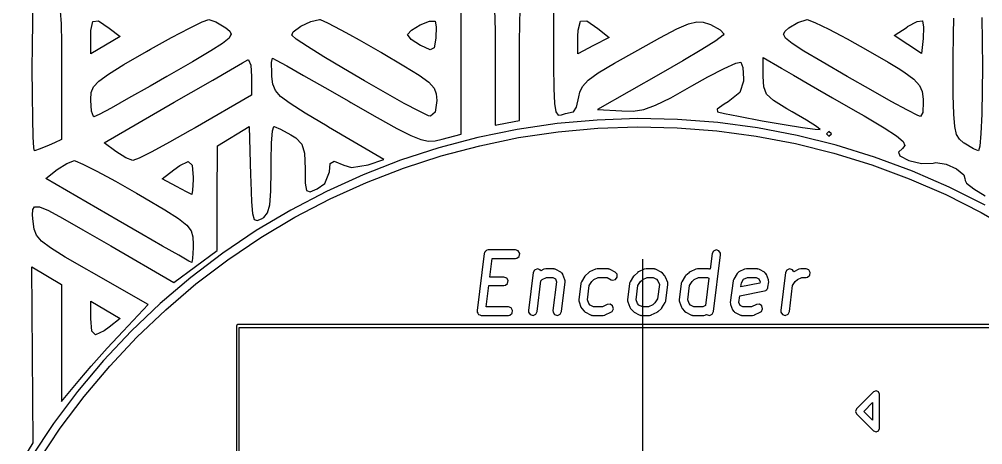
# Model space of a CAD drawing. Header units: millimetres. Extents: x 48 to 497, y 27 to 150.
# Drawn here: x 65.42 to 82.33, y 66.93 to 74.41 of the extents above; entities that cross this region are included whole.
import ezdxf

# ---------------------------------------------------------------- set-up
doc = ezdxf.new("R2010")
doc.units = ezdxf.units.MM
doc.layers.add('BLACK', color=20, linetype='Continuous')

msp = doc.modelspace()

# ---------------------------------------------------------------- linework, layer by layer
at = {"layer": 'BLACK', "linetype": 'Continuous'}
for p, q in [((73.173, 72.386), (73.173, 74.741)), ((65.655, 74.357), (65.665, 74.697)), ((73.76, 74.578), (73.769, 74.21)), ((74.205, 74.371), (74.216, 74.701)), ((74.798, 74.708), (74.798, 73.691)), ((66.138, 74.549), (66.153, 74.324)), ((70.535, 74.366), (70.691, 74.403)), ((70.691, 74.403), (70.701, 74.401)), ((81.813, 74.135), (81.822, 74.425)), ((82.314, 74.436), (82.321, 74.025)), ((65.649, 73.93), (65.655, 74.357)), ((66.153, 74.324), (66.159, 73.988)), ((66.675, 74.207), (66.709, 74.365)), ((66.709, 74.365), (66.807, 74.375)), ((66.807, 74.375), (66.996, 74.25)), ((66.996, 74.25), (67.19, 74.1)), ((68.092, 74.085), (68.405, 74.251)), ((68.405, 74.251), (68.632, 74.361)), ((68.632, 74.361), (68.744, 74.401)), ((68.744, 74.401), (68.867, 74.362)), ((68.867, 74.362), (69.045, 74.252)), ((69.045, 74.252), (69.112, 74.195)), ((70.229, 74.184), (70.359, 74.281)), ((70.359, 74.281), (70.535, 74.366)), ((70.701, 74.401), (70.827, 74.343)), ((70.827, 74.343), (71.065, 74.218)), ((72.303, 74.216), (72.457, 74.306)), ((72.457, 74.306), (72.621, 74.37)), ((72.621, 74.37), (72.72, 74.372)), ((72.72, 74.372), (72.738, 74.27)), ((72.738, 74.27), (72.73, 74.076)), ((74.2, 73.961), (74.205, 74.371)), ((75.229, 74.213), (75.271, 74.369)), ((75.271, 74.369), (75.379, 74.376)), ((75.379, 74.376), (75.575, 74.243)), ((75.575, 74.243), (75.773, 74.083)), ((76.664, 74.079), (76.96, 74.234)), ((76.96, 74.234), (77.164, 74.325)), ((77.164, 74.325), (77.309, 74.362)), ((77.309, 74.362), (77.422, 74.356)), ((77.422, 74.356), (77.535, 74.318)), ((77.535, 74.318), (77.55, 74.311)), ((77.55, 74.311), (77.721, 74.22)), ((78.859, 74.195), (78.926, 74.252)), ((78.926, 74.252), (79.085, 74.35)), ((79.085, 74.35), (79.245, 74.4)), ((79.245, 74.4), (79.25, 74.399)), ((79.25, 74.399), (79.382, 74.351)), ((79.382, 74.351), (79.625, 74.233)), ((79.625, 74.233), (79.836, 74.121)), ((80.776, 74.121), (81.001, 74.269)), ((81.001, 74.269), (81.011, 74.275)), ((81.011, 74.275), (81.177, 74.363)), ((81.177, 74.363), (81.268, 74.376)), ((81.268, 74.376), (81.269, 74.375)), ((81.269, 74.375), (81.289, 74.267)), ((81.289, 74.267), (81.282, 74.07)), ((66.673, 74.099), (66.675, 74.207)), ((66.673, 73.795), (66.673, 74.099)), ((67.19, 74.1), (66.932, 73.948)), ((67.725, 73.881), (68.092, 74.085)), ((69.102, 74.075), (68.989, 73.982)), ((69.128, 74.126), (69.102, 74.075)), ((69.112, 74.195), (69.136, 74.141)), ((69.136, 74.141), (69.128, 74.126)), ((70.201, 74.126), (70.229, 74.184)), ((70.281, 74.057), (70.201, 74.126)), ((71.065, 74.218), (71.215, 74.136)), ((71.215, 74.136), (71.385, 74.042)), ((72.232, 74.137), (72.303, 74.216)), ((72.232, 74.136), (72.232, 74.137)), ((72.3, 74.052), (72.232, 74.136)), ((72.73, 74.075), (72.701, 73.902)), ((72.73, 74.076), (72.73, 74.075)), ((73.769, 74.21), (73.772, 73.774)), ((75.225, 74.102), (75.229, 74.213)), ((75.225, 73.8), (75.225, 74.102)), ((75.773, 74.083), (75.499, 73.942)), ((76.273, 73.863), (76.664, 74.079)), ((77.774, 74.125), (77.642, 74.028)), ((77.721, 74.22), (77.791, 74.145)), ((77.787, 74.141), (77.774, 74.125)), ((77.791, 74.145), (77.787, 74.141)), ((78.835, 74.141), (78.859, 74.195)), ((78.87, 74.074), (78.835, 74.141)), ((78.983, 73.981), (78.87, 74.074)), ((79.836, 74.121), (79.947, 74.063)), ((81.015, 73.964), (80.776, 74.121)), ((81.282, 74.07), (81.255, 73.806)), ((81.811, 73.713), (81.813, 74.135)), ((65.647, 73.548), (65.649, 73.93)), ((66.159, 73.988), (66.16, 73.795)), ((66.932, 73.948), (66.673, 73.795)), ((68.989, 73.982), (68.782, 73.848)), ((70.479, 73.925), (70.281, 74.057)), ((70.766, 73.745), (70.479, 73.925)), ((71.385, 74.042), (71.756, 73.831)), ((72.463, 73.945), (72.3, 74.052)), ((72.467, 73.943), (72.463, 73.945)), ((72.632, 73.867), (72.467, 73.943)), ((72.701, 73.902), (72.632, 73.867)), ((74.199, 73.815), (74.2, 73.961)), ((75.499, 73.942), (75.225, 73.8)), ((77.642, 74.028), (77.397, 73.872)), ((79.191, 73.846), (78.983, 73.981)), ((79.947, 74.063), (80.314, 73.856)), ((81.255, 73.806), (81.015, 73.964)), ((82.321, 74.025), (82.324, 73.548)), ((66.16, 73.795), (66.16, 73.509)), ((67.256, 73.61), (67.654, 73.84)), ((67.654, 73.84), (67.725, 73.881)), ((68.782, 73.848), (68.462, 73.659)), ((71.11, 73.538), (70.766, 73.745)), ((71.756, 73.831), (71.775, 73.82)), ((71.775, 73.82), (72.169, 73.589)), ((73.772, 73.774), (73.772, 72.545)), ((74.199, 72.627), (74.199, 73.815)), ((75.864, 73.632), (76.273, 73.863)), ((77.397, 73.872), (77.068, 73.674)), ((78.475, 73.401), (78.475, 73.736)), ((78.475, 73.736), (78.796, 73.546)), ((79.513, 73.655), (79.191, 73.846)), ((80.314, 73.856), (80.667, 73.65)), ((66.984, 73.443), (67.256, 73.61)), ((68.462, 73.659), (68.011, 73.398)), ((69.125, 73.517), (69.339, 73.64)), ((69.339, 73.64), (69.431, 73.693)), ((69.431, 73.693), (69.445, 73.693)), ((69.445, 73.693), (69.481, 73.6)), ((69.481, 73.6), (69.495, 73.402)), ((69.846, 73.644), (69.862, 73.719)), ((69.85, 73.457), (69.846, 73.644)), ((69.862, 73.719), (69.926, 73.688)), ((69.926, 73.688), (70.116, 73.584)), ((70.116, 73.584), (70.409, 73.419)), ((72.169, 73.589), (72.439, 73.422)), ((74.798, 73.691), (74.798, 73.587)), ((74.798, 73.587), (74.802, 73.187)), ((75.582, 73.462), (75.864, 73.632)), ((77.068, 73.674), (76.679, 73.45)), ((77.791, 73.542), (77.995, 73.634)), ((77.995, 73.634), (78.084, 73.654)), ((78.084, 73.654), (78.118, 73.555)), ((79.952, 73.4), (79.513, 73.655)), ((80.667, 73.65), (80.842, 73.543)), ((81.811, 73.543), (81.811, 73.713)), ((65.649, 73.071), (65.647, 73.548)), ((66.16, 73.509), (66.16, 72.293)), ((66.813, 73.319), (66.984, 73.443)), ((68.011, 73.398), (67.716, 73.229)), ((68.815, 73.337), (69.125, 73.517)), ((69.495, 73.402), (69.495, 73.074)), ((69.854, 73.4), (69.85, 73.457)), ((69.871, 73.266), (69.854, 73.4)), ((70.409, 73.419), (70.78, 73.208)), ((71.48, 73.321), (71.11, 73.538)), ((72.439, 73.422), (72.609, 73.297)), ((75.403, 73.333), (75.582, 73.462)), ((76.679, 73.45), (75.567, 72.821)), ((77.226, 73.237), (77.504, 73.393)), ((77.504, 73.393), (77.791, 73.542)), ((78.118, 73.555), (78.133, 73.361)), ((78.485, 73.219), (78.475, 73.401)), ((78.796, 73.546), (78.803, 73.542)), ((78.803, 73.542), (79.008, 73.422)), ((79.008, 73.422), (79.318, 73.243)), ((80.364, 73.164), (79.952, 73.4)), ((80.842, 73.543), (80.944, 73.48)), ((80.944, 73.48), (81.119, 73.352)), ((81.812, 73.07), (81.811, 73.543)), ((82.324, 73.548), (82.321, 73.166)), ((66.72, 73.217), (66.813, 73.319)), ((67.716, 73.229), (67.338, 73.016)), ((68.435, 73.118), (68.815, 73.337)), ((69.914, 73.156), (69.871, 73.266)), ((71.846, 73.111), (71.48, 73.321)), ((72.609, 73.297), (72.7, 73.195)), ((75.255, 73.122), (75.302, 73.226)), ((75.302, 73.226), (75.403, 73.333)), ((76.854, 73.027), (77.226, 73.237)), ((78.132, 73.319), (78.063, 73.12)), ((78.133, 73.361), (78.132, 73.319)), ((78.535, 73.091), (78.485, 73.219)), ((79.318, 73.243), (79.692, 73.026)), ((81.119, 73.352), (81.217, 73.244)), ((81.217, 73.244), (81.263, 73.135)), ((65.655, 72.66), (65.649, 73.071)), ((66.673, 72.996), (66.681, 73.116)), ((66.681, 73.116), (66.72, 73.217)), ((68.139, 72.947), (68.435, 73.118)), ((69.495, 73.074), (68.505, 72.499)), ((70.006, 73.049), (69.914, 73.156)), ((70.172, 72.923), (70.006, 73.049)), ((70.78, 73.208), (71.204, 72.964)), ((72.175, 72.927), (71.846, 73.111)), ((72.7, 73.195), (72.738, 73.094)), ((72.738, 73.094), (72.745, 72.976)), ((74.802, 73.187), (74.813, 72.927)), ((75.241, 73.041), (75.255, 73.122)), ((78.063, 73.12), (77.863, 72.953)), ((78.659, 72.976), (78.535, 73.091)), ((80.724, 72.962), (80.364, 73.164)), ((81.263, 73.135), (81.281, 73.003)), ((81.819, 72.739), (81.812, 73.07)), ((82.321, 73.166), (82.312, 72.739)), ((66.673, 72.985), (66.673, 72.996)), ((66.688, 72.79), (66.673, 72.985)), ((66.911, 72.237), (68.139, 72.947)), ((67.338, 73.016), (67.03, 72.846)), ((70.436, 72.757), (70.172, 72.923)), ((71.204, 72.964), (71.239, 72.944)), ((71.239, 72.944), (71.701, 72.679)), ((72.439, 72.788), (72.175, 72.927)), ((72.745, 72.976), (72.716, 72.771)), ((74.813, 72.927), (74.837, 72.781)), ((75.202, 72.858), (75.241, 73.041)), ((76.379, 72.819), (76.586, 72.893)), ((76.586, 72.893), (76.854, 73.027)), ((77.793, 72.911), (77.666, 72.823)), ((77.863, 72.953), (77.793, 72.911)), ((78.89, 72.834), (78.659, 72.976)), ((79.692, 73.026), (80.091, 72.797)), ((81.008, 72.807), (80.724, 72.962)), ((81.285, 72.952), (81.277, 72.768)), ((81.281, 73.003), (81.285, 72.952)), ((66.723, 72.695), (66.688, 72.79)), ((66.819, 72.733), (66.73, 72.693)), ((67.03, 72.846), (66.819, 72.733)), ((70.822, 72.527), (70.436, 72.757)), ((72.604, 72.71), (72.439, 72.788)), ((72.716, 72.771), (72.638, 72.7)), ((74.837, 72.781), (74.875, 72.723)), ((74.875, 72.723), (74.933, 72.726)), ((74.933, 72.726), (75.004, 72.75)), ((75.004, 72.75), (75.142, 72.778)), ((75.142, 72.778), (75.144, 72.778)), ((75.144, 72.778), (75.202, 72.858)), ((75.567, 72.821), (75.992, 72.795)), ((75.992, 72.795), (76.194, 72.792)), ((76.194, 72.792), (76.379, 72.819)), ((77.666, 72.823), (77.671, 72.779)), ((77.671, 72.779), (77.798, 72.748)), ((77.798, 72.748), (78.042, 72.7)), ((78.987, 72.779), (78.89, 72.834)), ((79.238, 72.633), (78.987, 72.779)), ((80.091, 72.797), (80.248, 72.706)), ((81.188, 72.715), (81.008, 72.807)), ((81.239, 72.694), (81.188, 72.715)), ((81.277, 72.768), (81.239, 72.694)), ((81.837, 72.519), (81.819, 72.739)), ((82.312, 72.739), (82.298, 72.399)), ((65.664, 72.342), (65.655, 72.66)), ((66.73, 72.693), (66.723, 72.695)), ((71.701, 72.679), (72.043, 72.488)), ((72.638, 72.7), (72.604, 72.71)), ((73.772, 72.545), (73.985, 72.586)), ((73.985, 72.586), (74.199, 72.627)), ((74.858, 72.571), (74.159, 72.468)), ((75.561, 72.635), (74.858, 72.571)), ((76.267, 72.659), (75.561, 72.635)), ((76.973, 72.645), (76.267, 72.659)), ((77.678, 72.59), (76.973, 72.645)), ((78.378, 72.497), (77.678, 72.59)), ((78.042, 72.7), (78.457, 72.623)), ((78.457, 72.623), (78.843, 72.555)), ((78.843, 72.555), (79.164, 72.503)), ((79.413, 72.521), (79.238, 72.633)), ((80.248, 72.706), (80.596, 72.5)), ((68.421, 72.45), (68.056, 72.244)), ((68.505, 72.499), (68.421, 72.45)), ((68.897, 72.182), (69.453, 72.521)), ((69.453, 72.521), (69.477, 71.665)), ((69.849, 72.231), (69.866, 72.443)), ((69.866, 72.443), (69.889, 72.522)), ((69.889, 72.522), (69.893, 72.521)), ((69.893, 72.521), (70.005, 72.475)), ((70.005, 72.475), (70.188, 72.375)), ((70.188, 72.375), (70.272, 72.322)), ((70.848, 72.512), (70.822, 72.527)), ((71.816, 71.944), (70.848, 72.512)), ((72.043, 72.488), (72.289, 72.363)), ((72.842, 72.298), (73.173, 72.386)), ((74.159, 72.468), (73.467, 72.326)), ((74.184, 72.325), (74.875, 72.427)), ((74.875, 72.427), (75.571, 72.49)), ((75.571, 72.49), (76.268, 72.514)), ((76.268, 72.514), (76.966, 72.5)), ((76.966, 72.5), (77.663, 72.446)), ((77.663, 72.446), (78.355, 72.354)), ((79.072, 72.365), (78.378, 72.497)), ((79.164, 72.503), (79.386, 72.472)), ((79.386, 72.472), (79.475, 72.467)), ((79.476, 72.468), (79.413, 72.521)), ((79.475, 72.467), (79.476, 72.468)), ((79.63, 72.436), (79.587, 72.393)), ((79.587, 72.393), (79.63, 72.351)), ((79.673, 72.393), (79.63, 72.436)), ((79.63, 72.351), (79.673, 72.393)), ((80.596, 72.5), (80.818, 72.355)), ((81.868, 72.382), (81.837, 72.519)), ((81.919, 72.296), (81.868, 72.382)), ((82.298, 72.399), (82.279, 72.175)), ((65.676, 72.145), (65.664, 72.342)), ((66.038, 72.237), (65.942, 72.193)), ((66.16, 72.293), (66.038, 72.237)), ((67.113, 72.082), (66.911, 72.237)), ((68.056, 72.244), (67.746, 72.077)), ((69.839, 71.924), (69.849, 72.231)), ((70.272, 72.322), (70.38, 72.213)), ((70.38, 72.213), (70.426, 72.051)), ((72.289, 72.363), (72.467, 72.291)), ((72.467, 72.291), (72.601, 72.264)), ((72.601, 72.264), (72.718, 72.269)), ((72.718, 72.269), (72.842, 72.298)), ((73.467, 72.326), (72.785, 72.145)), ((73.501, 72.184), (74.184, 72.325)), ((78.355, 72.354), (79.04, 72.223)), ((79.04, 72.223), (79.718, 72.054)), ((79.757, 72.194), (79.072, 72.365)), ((80.818, 72.355), (80.934, 72.255)), ((80.934, 72.255), (80.963, 72.187)), ((81.992, 72.234), (81.919, 72.296)), ((82.001, 72.227), (81.992, 72.234)), ((82.165, 72.128), (82.001, 72.227)), ((65.686, 72.094), (65.676, 72.145)), ((65.784, 72.126), (65.686, 72.094)), ((65.942, 72.193), (65.784, 72.126)), ((67.29, 71.969), (67.113, 72.082)), ((67.746, 72.077), (67.522, 71.965)), ((68.894, 71.262), (68.897, 72.182)), ((70.426, 72.051), (70.436, 71.778)), ((72.785, 72.145), (72.113, 71.927)), ((72.826, 72.006), (73.501, 72.184)), ((79.718, 72.054), (80.385, 71.848)), ((80.432, 71.985), (79.757, 72.194)), ((80.923, 72.134), (80.851, 72.069)), ((80.851, 72.069), (80.871, 72.005)), ((80.963, 72.187), (80.923, 72.134)), ((82.257, 72.094), (82.165, 72.128)), ((82.279, 72.175), (82.257, 72.094)), ((66.087, 71.764), (66.253, 71.871)), ((66.253, 71.871), (66.388, 71.921)), ((66.388, 71.921), (66.4, 71.919)), ((66.4, 71.919), (66.536, 71.862)), ((67.415, 71.925), (67.29, 71.969)), ((67.522, 71.965), (67.415, 71.925)), ((68.239, 71.837), (68.386, 71.907)), ((68.386, 71.907), (68.453, 71.84)), ((69.838, 71.755), (69.839, 71.924)), ((70.864, 71.723), (70.877, 71.872)), ((70.877, 71.872), (70.947, 71.913)), ((70.947, 71.913), (71.118, 71.839)), ((72.113, 71.927), (71.454, 71.671)), ((71.545, 71.849), (71.816, 71.944)), ((72.161, 71.79), (72.826, 72.006)), ((81.094, 71.739), (80.432, 71.985)), ((80.871, 72.005), (81.033, 71.926)), ((81.033, 71.926), (81.257, 71.869)), ((81.257, 71.869), (81.458, 71.877)), ((81.458, 71.877), (81.507, 71.886)), ((81.507, 71.886), (81.685, 71.859)), ((65.885, 71.609), (66.087, 71.764)), ((66.536, 71.862), (66.781, 71.737)), ((66.781, 71.737), (67.03, 71.601)), ((67.927, 71.601), (68.134, 71.76)), ((68.134, 71.76), (68.239, 71.837)), ((68.453, 71.84), (68.469, 71.624)), ((69.833, 71.383), (69.838, 71.755)), ((70.436, 71.778), (70.439, 71.525)), ((70.785, 71.52), (70.864, 71.723)), ((71.118, 71.839), (71.248, 71.801)), ((71.248, 71.801), (71.545, 71.849)), ((71.511, 71.538), (72.161, 71.79)), ((80.385, 71.848), (81.039, 71.604)), ((81.741, 71.456), (81.094, 71.739)), ((81.685, 71.859), (81.868, 71.778)), ((81.868, 71.778), (81.999, 71.673)), ((67.156, 70.871), (65.885, 71.609)), ((67.03, 71.601), (67.106, 71.56)), ((67.106, 71.56), (67.479, 71.347)), ((68.177, 71.466), (67.927, 71.601)), ((68.469, 71.584), (68.462, 71.401)), ((68.469, 71.624), (68.469, 71.584)), ((69.477, 71.665), (69.481, 71.547)), ((69.481, 71.547), (69.494, 71.2)), ((71.454, 71.671), (70.811, 71.38)), ((70.875, 71.249), (71.511, 71.538)), ((81.039, 71.604), (81.679, 71.325)), ((81.999, 71.673), (82.013, 71.609)), ((82.013, 71.609), (82.021, 71.575)), ((82.021, 71.575), (82.042, 71.525)), ((68.352, 71.374), (68.177, 71.466)), ((68.445, 71.329), (68.352, 71.374)), ((68.462, 71.401), (68.448, 71.328)), ((69.816, 71.145), (69.833, 71.383)), ((70.811, 71.38), (70.185, 71.052)), ((70.439, 71.525), (70.462, 71.398)), ((70.462, 71.398), (70.526, 71.376)), ((70.526, 71.376), (70.65, 71.426)), ((70.65, 71.426), (70.785, 71.52)), ((82.371, 71.138), (81.741, 71.456)), ((82.042, 71.525), (82.171, 71.423)), ((82.171, 71.423), (82.369, 71.305)), ((67.479, 71.347), (67.618, 71.266)), ((67.618, 71.266), (67.975, 71.056)), ((68.448, 71.328), (68.445, 71.329)), ((68.89, 70.341), (68.894, 71.262)), ((69.494, 71.2), (69.512, 70.99)), ((70.256, 70.926), (70.875, 71.249)), ((81.679, 71.325), (82.302, 71.01)), ((65.653, 70.963), (65.655, 71.062)), ((65.655, 71.062), (65.689, 71.112)), ((65.689, 71.112), (65.774, 71.108)), ((65.774, 71.108), (65.932, 71.043)), ((65.932, 71.043), (66.179, 70.912)), ((67.975, 71.056), (68.215, 70.903)), ((70.185, 71.052), (69.578, 70.691)), ((69.778, 71.004), (69.816, 71.145)), ((65.663, 70.854), (65.653, 70.963)), ((65.679, 70.72), (65.663, 70.854)), ((66.179, 70.912), (66.537, 70.708)), ((67.572, 70.629), (67.156, 70.871)), ((68.215, 70.903), (68.362, 70.787)), ((69.512, 70.99), (69.543, 70.888)), ((69.543, 70.888), (69.593, 70.867)), ((69.593, 70.867), (69.67, 70.898)), ((69.656, 70.568), (70.256, 70.926)), ((69.67, 70.898), (69.713, 70.925)), ((69.713, 70.925), (69.778, 71.004)), ((82.302, 71.01), (82.907, 70.661)), ((65.72, 70.612), (65.679, 70.72)), ((66.537, 70.708), (67.024, 70.425)), ((68.362, 70.787), (68.437, 70.687)), ((68.437, 70.687), (68.465, 70.582)), ((69.578, 70.691), (68.993, 70.296)), ((65.808, 70.508), (65.72, 70.612)), ((67.934, 70.421), (67.572, 70.629)), ((68.465, 70.582), (68.469, 70.449)), ((69.077, 70.178), (69.656, 70.568)), ((65.969, 70.387), (65.808, 70.508)), ((66.226, 70.228), (65.969, 70.387)), ((67.024, 70.425), (68.13, 69.782)), ((68.217, 70.259), (67.934, 70.421)), ((68.469, 70.39), (68.462, 70.204)), ((68.469, 70.449), (68.469, 70.39)), ((73.627, 70.348), (73.615, 70.338)), ((73.646, 70.352), (73.627, 70.348)), ((73.648, 70.353), (73.646, 70.352)), ((73.65, 70.352), (73.648, 70.353)), ((73.652, 70.353), (73.65, 70.352)), ((74.128, 70.353), (73.652, 70.353)), ((74.177, 70.335), (74.128, 70.353)), ((77.648, 70.353), (77.601, 70.333)), ((77.698, 70.337), (77.648, 70.353)), ((66.603, 70.009), (66.226, 70.228)), ((68.13, 69.782), (68.89, 70.341)), ((68.396, 70.158), (68.217, 70.259)), ((68.993, 70.296), (68.43, 69.869)), ((68.462, 70.204), (68.448, 70.13)), ((68.521, 69.756), (69.077, 70.178)), ((73.578, 70.287), (73.453, 69.287)), ((73.585, 70.3), (73.578, 70.287)), ((73.587, 70.315), (73.585, 70.3)), ((73.596, 70.322), (73.587, 70.315)), ((73.601, 70.333), (73.596, 70.322)), ((73.615, 70.338), (73.601, 70.333)), ((73.678, 69.876), (73.718, 70.203)), ((73.718, 70.203), (74.128, 70.203)), ((74.128, 70.203), (74.154, 70.207)), ((74.154, 70.207), (74.193, 70.24)), ((74.202, 70.291), (74.177, 70.335)), ((74.193, 70.24), (74.202, 70.291)), ((77.578, 70.287), (77.544, 70.013)), ((77.601, 70.333), (77.578, 70.287)), ((77.602, 69.268), (77.727, 70.268)), ((77.725, 70.294), (77.698, 70.337)), ((77.727, 70.268), (77.725, 70.294)), ((65.651, 68.509), (65.64, 70.055)), ((65.64, 70.055), (66.16, 69.748)), ((66.686, 69.962), (66.603, 70.009)), ((68.448, 70.13), (68.396, 70.158)), ((74.512, 70.019), (74.464, 69.999)), ((74.561, 70.004), (74.512, 70.019)), ((74.626, 70.012), (74.572, 69.987)), ((74.63, 70.012), (74.626, 70.012)), ((74.633, 70.015), (74.63, 70.012)), ((74.658, 70.019), (74.633, 70.015)), ((74.801, 70.019), (74.658, 70.019)), ((74.806, 70.017), (74.801, 70.019)), ((74.812, 70.019), (74.806, 70.017)), ((74.836, 70.01), (74.812, 70.019)), ((74.926, 69.963), (74.836, 70.01)), ((75.531, 70.012), (75.43, 69.965)), ((75.535, 70.012), (75.531, 70.012)), ((75.537, 70.015), (75.535, 70.012)), ((75.563, 70.019), (75.537, 70.015)), ((75.753, 70.019), (75.563, 70.019)), ((75.759, 70.017), (75.753, 70.019)), ((75.764, 70.019), (75.759, 70.017)), ((75.789, 70.01), (75.764, 70.019)), ((75.878, 69.963), (75.789, 70.01)), ((76.388, 70.012), (76.287, 69.965)), ((76.392, 70.012), (76.388, 70.012)), ((76.394, 70.015), (76.392, 70.012)), ((76.42, 70.019), (76.394, 70.015)), ((76.563, 70.019), (76.42, 70.019)), ((76.568, 70.017), (76.563, 70.019)), ((76.573, 70.019), (76.568, 70.017)), ((76.598, 70.01), (76.573, 70.019)), ((76.688, 69.963), (76.598, 70.01)), ((77.293, 70.012), (77.192, 69.965)), ((77.296, 70.012), (77.293, 70.012)), ((77.299, 70.015), (77.296, 70.012)), ((77.325, 70.019), (77.299, 70.015)), ((77.515, 70.019), (77.325, 70.019)), ((77.52, 70.017), (77.515, 70.019)), ((77.526, 70.019), (77.52, 70.017)), ((77.544, 70.013), (77.526, 70.019)), ((78.15, 70.012), (78.049, 69.965)), ((78.154, 70.012), (78.15, 70.012)), ((78.156, 70.015), (78.154, 70.012)), ((78.182, 70.019), (78.156, 70.015)), ((78.372, 70.019), (78.182, 70.019)), ((78.378, 70.017), (78.372, 70.019)), ((78.383, 70.019), (78.378, 70.017)), ((78.408, 70.01), (78.383, 70.019)), ((78.497, 69.963), (78.408, 70.01)), ((78.94, 70.019), (78.893, 69.999)), ((78.989, 70.004), (78.94, 70.019)), ((79.102, 70.012), (79.012, 69.969)), ((79.106, 70.012), (79.102, 70.012)), ((79.109, 70.015), (79.106, 70.012)), ((79.134, 70.019), (79.109, 70.015)), ((79.23, 70.019), (79.134, 70.019)), ((79.278, 70.002), (79.23, 70.019)), ((67.683, 69.393), (66.686, 69.962)), ((68.43, 69.869), (67.892, 69.411)), ((73.926, 69.876), (73.678, 69.876)), ((73.974, 69.859), (73.926, 69.876)), ((74, 69.814), (73.974, 69.859)), ((74.441, 69.954), (74.358, 69.287)), ((74.464, 69.999), (74.441, 69.954)), ((74.572, 69.987), (74.561, 70.004)), ((74.599, 69.833), (74.675, 69.869)), ((74.675, 69.869), (74.782, 69.869)), ((74.782, 69.869), (74.83, 69.844)), ((74.83, 69.844), (74.849, 69.792)), ((74.935, 69.952), (74.926, 69.963)), ((74.947, 69.945), (74.935, 69.952)), ((74.959, 69.926), (74.947, 69.945)), ((74.96, 69.925), (74.959, 69.926)), ((74.96, 69.924), (74.96, 69.925)), ((74.961, 69.923), (74.96, 69.924)), ((74.996, 69.828), (74.961, 69.923)), ((75.345, 69.889), (75.285, 69.794)), ((75.347, 69.891), (75.345, 69.889)), ((75.358, 69.905), (75.347, 69.891)), ((75.412, 69.953), (75.358, 69.905)), ((75.415, 69.954), (75.412, 69.953)), ((75.43, 69.965), (75.415, 69.954)), ((75.503, 69.833), (75.58, 69.869)), ((75.58, 69.869), (75.735, 69.869)), ((75.735, 69.869), (75.807, 69.83)), ((75.912, 69.925), (75.878, 69.963)), ((75.882, 69.833), (75.914, 69.873)), ((75.914, 69.873), (75.912, 69.925)), ((76.202, 69.889), (76.142, 69.794)), ((76.204, 69.891), (76.202, 69.889)), ((76.216, 69.905), (76.204, 69.891)), ((76.269, 69.953), (76.216, 69.905)), ((76.272, 69.954), (76.269, 69.953)), ((76.287, 69.965), (76.272, 69.954)), ((76.361, 69.833), (76.437, 69.869)), ((76.437, 69.869), (76.544, 69.869)), ((76.544, 69.869), (76.605, 69.837)), ((76.605, 69.837), (76.628, 69.81)), ((76.688, 69.962), (76.688, 69.963)), ((76.709, 69.946), (76.688, 69.962)), ((76.688, 69.962), (76.688, 69.962)), ((76.75, 69.898), (76.709, 69.946)), ((76.751, 69.898), (76.75, 69.898)), ((76.764, 69.875), (76.751, 69.898)), ((76.751, 69.898), (76.751, 69.898)), ((76.8, 69.78), (76.764, 69.875)), ((77.106, 69.889), (77.047, 69.794)), ((77.109, 69.891), (77.106, 69.889)), ((77.12, 69.905), (77.109, 69.891)), ((77.174, 69.953), (77.12, 69.905)), ((77.176, 69.954), (77.174, 69.953)), ((77.192, 69.965), (77.176, 69.954)), ((77.265, 69.833), (77.342, 69.869)), ((77.342, 69.869), (77.497, 69.869)), ((77.524, 69.855), (77.464, 69.376)), ((77.497, 69.869), (77.524, 69.855)), ((77.958, 69.841), (77.948, 69.817)), ((78.017, 69.936), (77.958, 69.841)), ((78.024, 69.942), (78.017, 69.936)), ((78.028, 69.95), (78.024, 69.942)), ((78.049, 69.965), (78.028, 69.95)), ((78.094, 69.776), (78.133, 69.838)), ((78.133, 69.838), (78.199, 69.869)), ((78.199, 69.869), (78.354, 69.869)), ((78.354, 69.869), (78.401, 69.844)), ((78.401, 69.844), (78.421, 69.792)), ((78.506, 69.952), (78.497, 69.963)), ((78.519, 69.945), (78.506, 69.952)), ((78.53, 69.926), (78.519, 69.945)), ((78.531, 69.925), (78.53, 69.926)), ((78.531, 69.924), (78.531, 69.925)), ((78.532, 69.923), (78.531, 69.924)), ((78.568, 69.828), (78.532, 69.923)), ((78.869, 69.954), (78.786, 69.287)), ((78.893, 69.999), (78.869, 69.954)), ((79.012, 69.969), (78.989, 70.004)), ((79.075, 69.833), (79.151, 69.869)), ((79.151, 69.869), (79.23, 69.869)), ((79.23, 69.869), (79.255, 69.874)), ((79.255, 69.874), (79.295, 69.907)), ((79.303, 69.957), (79.278, 70.002)), ((79.295, 69.907), (79.303, 69.957)), ((66.16, 69.748), (66.161, 69.453)), ((67.99, 69.303), (68.521, 69.756)), ((73.612, 69.353), (73.659, 69.726)), ((73.659, 69.726), (73.926, 69.726)), ((73.926, 69.726), (73.952, 69.731)), ((73.952, 69.731), (73.991, 69.764)), ((73.991, 69.764), (74, 69.814)), ((74.506, 69.268), (74.574, 69.812)), ((74.574, 69.812), (74.599, 69.833)), ((74.849, 69.792), (74.786, 69.287)), ((74.935, 69.268), (75, 69.792)), ((74.996, 69.823), (74.996, 69.828)), ((74.999, 69.818), (74.996, 69.823)), ((75, 69.792), (74.999, 69.818)), ((75.274, 69.763), (75.239, 69.477)), ((75.276, 69.766), (75.274, 69.763)), ((75.285, 69.794), (75.275, 69.769)), ((75.275, 69.769), (75.276, 69.766)), ((75.39, 69.477), (75.421, 69.728)), ((75.421, 69.728), (75.466, 69.8)), ((75.466, 69.8), (75.503, 69.833)), ((75.807, 69.83), (75.832, 69.822)), ((75.832, 69.822), (75.882, 69.833)), ((76.131, 69.763), (76.096, 69.477)), ((76.133, 69.766), (76.131, 69.763)), ((76.142, 69.794), (76.132, 69.769)), ((76.132, 69.769), (76.133, 69.766)), ((76.247, 69.477), (76.278, 69.728)), ((76.278, 69.728), (76.323, 69.8)), ((76.323, 69.8), (76.361, 69.833)), ((76.653, 69.745), (76.622, 69.494)), ((76.628, 69.81), (76.653, 69.745)), ((76.768, 69.459), (76.804, 69.745)), ((76.8, 69.775), (76.8, 69.78)), ((76.803, 69.771), (76.8, 69.775)), ((76.804, 69.745), (76.803, 69.771)), ((77.036, 69.763), (77, 69.477)), ((77.038, 69.766), (77.036, 69.763)), ((77.047, 69.794), (77.037, 69.769)), ((77.037, 69.769), (77.038, 69.766)), ((77.152, 69.477), (77.183, 69.728)), ((77.183, 69.728), (77.228, 69.8)), ((77.228, 69.8), (77.265, 69.833)), ((77.947, 69.811), (77.899, 69.43)), ((77.948, 69.814), (77.947, 69.811)), ((77.948, 69.817), (77.948, 69.814)), ((78.085, 69.704), (78.094, 69.776)), ((78.418, 69.769), (78.085, 69.704)), ((78.421, 69.792), (78.418, 69.769)), ((78.537, 69.651), (78.545, 69.668)), ((78.545, 69.668), (78.556, 69.682)), ((78.556, 69.69), (78.56, 69.697)), ((78.556, 69.682), (78.556, 69.69)), ((78.56, 69.697), (78.572, 69.792)), ((78.568, 69.823), (78.568, 69.828)), ((78.571, 69.818), (78.568, 69.823)), ((78.572, 69.792), (78.571, 69.818)), ((78.935, 69.268), (78.992, 69.728)), ((78.992, 69.728), (79.038, 69.8)), ((79.038, 69.8), (79.075, 69.833)), ((78.05, 69.43), (78.065, 69.548)), ((78.065, 69.548), (78.5, 69.633)), ((78.5, 69.633), (78.524, 69.642)), ((78.524, 69.642), (78.529, 69.648)), ((78.529, 69.648), (78.537, 69.651)), ((66.161, 69.453), (66.162, 68.719)), ((66.673, 69.148), (66.673, 69.453)), ((66.673, 69.453), (66.932, 69.3)), ((67.24, 68.926), (67.683, 69.393)), ((67.892, 69.411), (67.381, 68.924)), ((74.003, 69.353), (73.612, 69.353)), ((74.052, 69.335), (74.003, 69.353)), ((74.077, 69.291), (74.052, 69.335)), ((75.239, 69.477), (75.24, 69.451)), ((75.24, 69.451), (75.243, 69.447)), ((75.243, 69.447), (75.243, 69.442)), ((75.243, 69.442), (75.278, 69.347)), ((75.278, 69.347), (75.292, 69.324)), ((75.414, 69.412), (75.39, 69.477)), ((75.438, 69.385), (75.414, 69.412)), ((75.498, 69.353), (75.438, 69.385)), ((75.653, 69.353), (75.498, 69.353)), ((75.739, 69.393), (75.653, 69.353)), ((75.79, 69.398), (75.739, 69.393)), ((75.833, 69.368), (75.79, 69.398)), ((75.846, 69.319), (75.833, 69.368)), ((76.096, 69.477), (76.097, 69.451)), ((76.097, 69.451), (76.1, 69.447)), ((76.1, 69.447), (76.1, 69.442)), ((76.1, 69.442), (76.136, 69.347)), ((76.136, 69.347), (76.149, 69.324)), ((76.271, 69.412), (76.247, 69.477)), ((76.295, 69.385), (76.271, 69.412)), ((76.356, 69.353), (76.295, 69.385)), ((76.463, 69.353), (76.356, 69.353)), ((76.539, 69.388), (76.463, 69.353)), ((76.576, 69.422), (76.539, 69.388)), ((76.622, 69.494), (76.576, 69.422)), ((76.684, 69.317), (76.696, 69.331)), ((76.696, 69.331), (76.698, 69.333)), ((76.698, 69.333), (76.757, 69.428)), ((76.757, 69.428), (76.767, 69.452)), ((76.767, 69.456), (76.768, 69.459)), ((76.767, 69.452), (76.767, 69.456)), ((77, 69.477), (77.002, 69.451)), ((77.002, 69.451), (77.005, 69.447)), ((77.005, 69.447), (77.005, 69.442)), ((77.005, 69.442), (77.04, 69.347)), ((77.04, 69.347), (77.054, 69.324)), ((77.176, 69.412), (77.152, 69.477)), ((77.2, 69.385), (77.176, 69.412)), ((77.26, 69.353), (77.2, 69.385)), ((77.415, 69.353), (77.26, 69.353)), ((77.464, 69.376), (77.415, 69.353)), ((77.899, 69.43), (77.901, 69.404)), ((77.901, 69.404), (77.903, 69.399)), ((77.903, 69.399), (77.903, 69.394)), ((77.903, 69.394), (77.939, 69.299)), ((78.07, 69.378), (78.05, 69.43)), ((78.117, 69.353), (78.07, 69.378)), ((78.272, 69.353), (78.117, 69.353)), ((78.358, 69.393), (78.272, 69.353)), ((78.409, 69.398), (78.358, 69.393)), ((78.452, 69.368), (78.409, 69.398)), ((78.465, 69.319), (78.452, 69.368)), ((66.932, 69.3), (67.19, 69.147)), ((67.484, 68.822), (67.99, 69.303)), ((73.453, 69.287), (73.454, 69.267)), ((73.454, 69.267), (73.453, 69.265)), ((73.453, 69.265), (73.454, 69.264)), ((73.454, 69.264), (73.454, 69.261)), ((73.454, 69.261), (73.467, 69.241)), ((73.467, 69.241), (73.479, 69.22)), ((73.479, 69.22), (73.481, 69.219)), ((73.481, 69.219), (73.482, 69.218)), ((73.482, 69.218), (73.505, 69.211)), ((73.505, 69.211), (73.527, 69.203)), ((73.527, 69.203), (74.003, 69.203)), ((74.003, 69.203), (74.029, 69.207)), ((74.029, 69.207), (74.068, 69.24)), ((74.068, 69.24), (74.077, 69.291)), ((74.358, 69.287), (74.359, 69.261)), ((74.359, 69.261), (74.387, 69.218)), ((74.387, 69.218), (74.436, 69.203)), ((74.436, 69.203), (74.483, 69.223)), ((74.483, 69.223), (74.506, 69.268)), ((74.786, 69.287), (74.787, 69.261)), ((74.787, 69.261), (74.815, 69.218)), ((74.815, 69.218), (74.864, 69.203)), ((74.864, 69.203), (74.912, 69.223)), ((74.912, 69.223), (74.935, 69.268)), ((75.292, 69.324), (75.292, 69.324)), ((75.292, 69.324), (75.292, 69.323)), ((75.292, 69.323), (75.334, 69.276)), ((75.334, 69.276), (75.354, 69.26)), ((75.354, 69.26), (75.355, 69.259)), ((75.355, 69.259), (75.355, 69.259)), ((75.355, 69.259), (75.444, 69.211)), ((75.444, 69.211), (75.469, 69.203)), ((75.469, 69.203), (75.474, 69.204)), ((75.474, 69.204), (75.48, 69.203)), ((75.48, 69.203), (75.67, 69.203)), ((75.67, 69.203), (75.696, 69.207)), ((75.696, 69.207), (75.698, 69.209)), ((75.698, 69.209), (75.702, 69.21)), ((75.702, 69.21), (75.803, 69.257)), ((75.803, 69.257), (75.824, 69.272)), ((75.824, 69.272), (75.846, 69.319)), ((76.149, 69.324), (76.149, 69.324)), ((76.149, 69.324), (76.149, 69.323)), ((76.149, 69.323), (76.191, 69.276)), ((76.191, 69.276), (76.211, 69.26)), ((76.211, 69.26), (76.212, 69.259)), ((76.212, 69.259), (76.212, 69.259)), ((76.212, 69.259), (76.301, 69.211)), ((76.301, 69.211), (76.326, 69.203)), ((76.326, 69.203), (76.332, 69.204)), ((76.332, 69.204), (76.337, 69.203)), ((76.337, 69.203), (76.48, 69.203)), ((76.48, 69.203), (76.505, 69.207)), ((76.505, 69.207), (76.508, 69.209)), ((76.508, 69.209), (76.512, 69.21)), ((76.512, 69.21), (76.613, 69.257)), ((76.613, 69.257), (76.628, 69.268)), ((76.628, 69.268), (76.631, 69.269)), ((76.631, 69.269), (76.684, 69.317)), ((77.054, 69.324), (77.054, 69.324)), ((77.054, 69.324), (77.054, 69.323)), ((77.054, 69.323), (77.096, 69.276)), ((77.096, 69.276), (77.116, 69.26)), ((77.116, 69.26), (77.117, 69.259)), ((77.117, 69.259), (77.117, 69.259)), ((77.117, 69.259), (77.206, 69.211)), ((77.206, 69.211), (77.231, 69.203)), ((77.231, 69.203), (77.236, 69.204)), ((77.236, 69.204), (77.242, 69.203)), ((77.242, 69.203), (77.432, 69.203)), ((77.432, 69.203), (77.458, 69.207)), ((77.458, 69.207), (77.46, 69.209)), ((77.46, 69.209), (77.464, 69.21)), ((77.464, 69.21), (77.482, 69.218)), ((77.482, 69.218), (77.482, 69.218)), ((77.482, 69.218), (77.531, 69.203)), ((77.531, 69.203), (77.578, 69.223)), ((77.578, 69.223), (77.602, 69.268)), ((77.939, 69.299), (77.94, 69.298)), ((77.94, 69.298), (77.94, 69.297)), ((77.94, 69.297), (77.941, 69.296)), ((77.941, 69.296), (77.952, 69.276)), ((77.952, 69.276), (77.965, 69.27)), ((77.965, 69.27), (77.974, 69.259)), ((77.974, 69.259), (78.063, 69.211)), ((78.063, 69.211), (78.088, 69.203)), ((78.088, 69.203), (78.094, 69.204)), ((78.094, 69.204), (78.099, 69.203)), ((78.099, 69.203), (78.289, 69.203)), ((78.289, 69.203), (78.315, 69.207)), ((78.315, 69.207), (78.318, 69.209)), ((78.318, 69.209), (78.321, 69.21)), ((78.321, 69.21), (78.422, 69.257)), ((78.422, 69.257), (78.444, 69.272)), ((78.444, 69.272), (78.465, 69.319)), ((78.786, 69.287), (78.787, 69.261)), ((78.787, 69.261), (78.815, 69.218)), ((78.815, 69.218), (78.864, 69.203)), ((78.864, 69.203), (78.912, 69.223)), ((78.912, 69.223), (78.935, 69.268)), ((66.69, 68.927), (66.673, 69.148)), ((66.996, 68.998), (66.907, 68.932)), ((67.19, 69.147), (66.996, 68.998)), ((69.238, 69.033), (69.231, 69.016)), ((69.231, 69.016), (69.231, 51.516)), ((69.256, 69.041), (69.238, 69.033)), ((83.456, 69.041), (69.256, 69.041)), ((69.281, 51.541), (69.281, 68.991)), ((69.281, 68.991), (83.431, 68.991)), ((66.758, 68.86), (66.69, 68.927)), ((66.907, 68.932), (66.758, 68.86)), ((67.381, 68.924), (66.897, 68.409)), ((66.964, 68.628), (67.24, 68.926)), ((67.006, 68.313), (67.484, 68.822)), ((66.162, 68.719), (66.163, 67.69)), ((65.662, 66.964), (65.651, 68.509)), ((66.683, 68.312), (66.964, 68.628)), ((66.897, 68.409), (66.443, 67.868)), ((66.481, 68.075), (66.683, 68.312)), ((66.557, 67.778), (67.006, 68.313)), ((66.163, 67.69), (66.481, 68.075)), ((66.443, 67.868), (66.02, 67.302)), ((80.413, 67.858), (80.113, 67.558)), ((80.456, 67.876), (80.413, 67.858)), ((80.498, 67.858), (80.456, 67.876)), ((80.516, 67.816), (80.498, 67.858)), ((80.516, 67.216), (80.516, 67.816)), ((66.139, 67.219), (66.557, 67.778)), ((80.24, 67.516), (80.396, 67.671)), ((80.396, 67.671), (80.396, 67.361)), ((80.113, 67.558), (80.096, 67.516)), ((80.096, 67.516), (80.113, 67.473)), ((80.113, 67.473), (80.413, 67.173)), ((80.396, 67.361), (80.24, 67.516)), ((66.02, 67.302), (65.629, 66.714)), ((65.753, 66.637), (66.139, 67.219)), ((80.413, 67.173), (80.456, 67.156)), ((80.456, 67.156), (80.498, 67.173)), ((80.498, 67.173), (80.516, 67.216)), ((65.419, 66.557), (65.662, 66.964))]:
    msp.add_line(p, q, dxfattribs=at)
at = {"layer": 'BLACK'}
msp.add_line((76.356, 70.191), (76.356, 50.341), dxfattribs=at)

doc.saveas('drawing.dxf')
